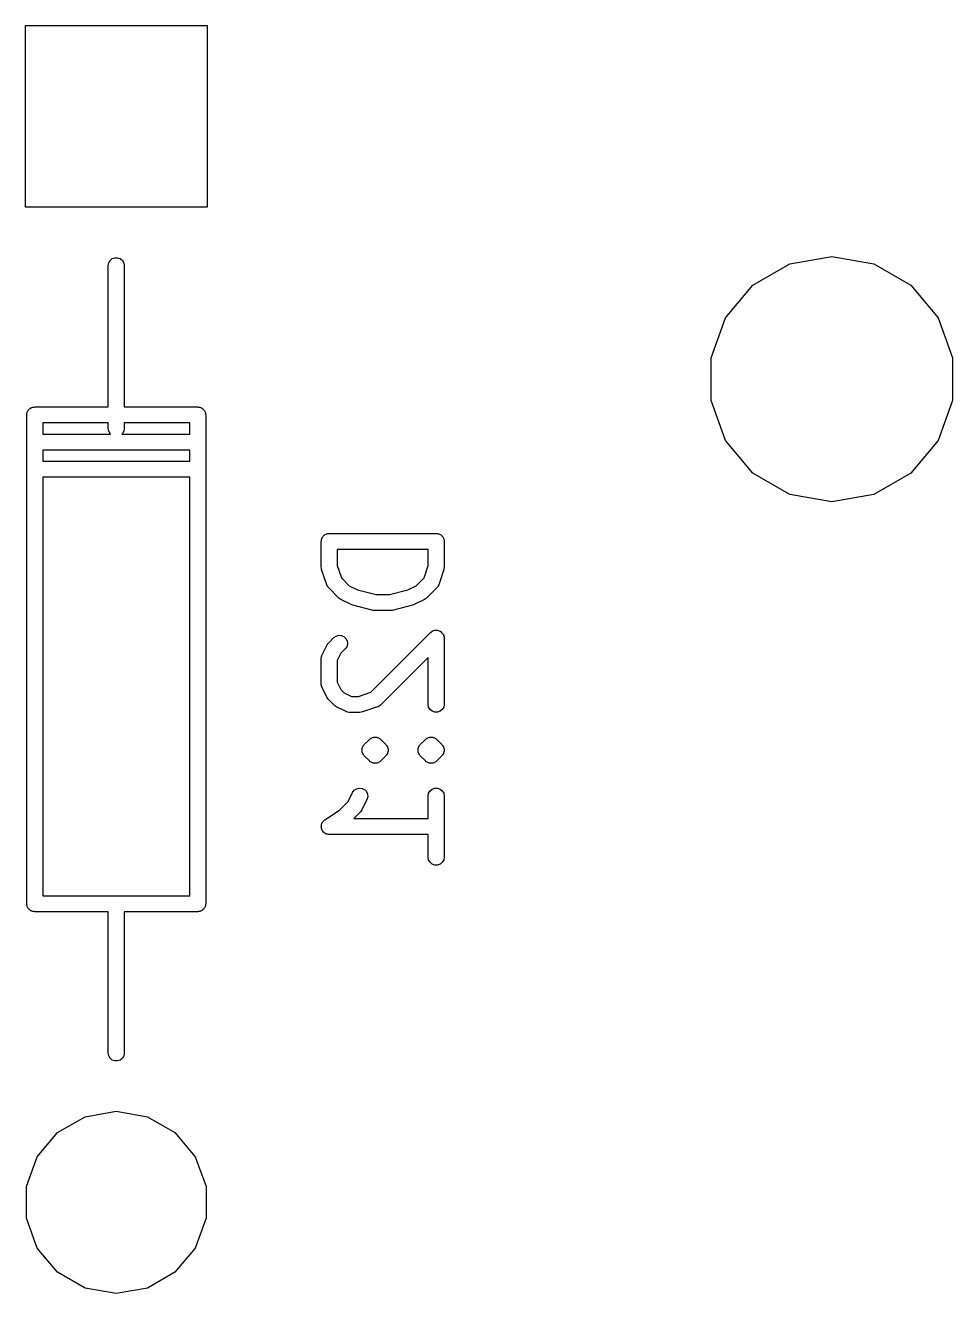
# Model space of a CAD drawing. Extents: x 17 to 273, y -105 to -8.
# Drawn here: x 48.65 to 57.32, y -66.01 to -54.15 of the extents above; entities that cross this region are included whole.
import ezdxf

# ---------------------------------------------------------------- set-up
doc = ezdxf.new("R2010")
doc.units = 0
doc.header["$MEASUREMENT"] = 0
doc.layers.add('BLACK', color=7, linetype='CONTINUOUS')

msp = doc.modelspace()

# ---------------------------------------------------------------- linework, layer by layer
at = {"layer": 'Black'}
for p, q in [((48.6478, -55.8501), (48.6478, -54.1509)), ((48.6478, -54.1509), (50.3471, -54.1509)), ((50.3471, -54.1509), (50.3471, -55.8501)), ((50.3471, -55.8501), (48.6478, -55.8501)), ((49.44, -56.3493), (49.46, -56.3326)), ((49.46, -56.3326), (49.4844, -56.3237)), ((49.4844, -56.3237), (49.5105, -56.3237)), ((49.5105, -56.3237), (49.535, -56.3326)), ((49.535, -56.3326), (49.5549, -56.3493)), ((55.7976, -56.3818), (56.19, -56.3126)), ((56.19, -56.3126), (56.5824, -56.3818)), ((49.4225, -56.3975), (49.427, -56.3719)), ((49.4225, -57.7195), (49.4225, -56.3975)), ((49.427, -56.3719), (49.44, -56.3493)), ((49.5549, -56.3493), (49.5679, -56.3719)), ((49.5679, -56.3719), (49.5725, -56.3975)), ((49.5725, -56.3975), (49.5725, -57.7195)), ((55.4525, -56.5811), (55.7976, -56.3818)), ((56.5824, -56.3818), (56.9275, -56.5811)), ((55.1964, -56.8863), (55.4525, -56.5811)), ((56.9275, -56.5811), (57.1836, -56.8863)), ((55.0601, -57.2608), (55.1964, -56.8863)), ((57.1836, -56.8863), (57.3199, -57.2608)), ((55.0601, -57.6592), (55.0601, -57.2608)), ((57.3199, -57.2608), (57.3199, -57.6592)), ((48.6638, -57.7753), (48.665, -57.7689)), ((48.665, -57.7689), (48.6683, -57.7632)), ((48.6683, -57.7632), (48.6705, -57.757)), ((48.6705, -57.757), (48.6747, -57.752)), ((48.6747, -57.752), (48.678, -57.7463)), ((48.678, -57.7463), (48.683, -57.7421)), ((48.683, -57.7421), (48.6873, -57.7371)), ((48.6873, -57.7371), (48.6929, -57.7338)), ((48.6929, -57.7338), (48.698, -57.7296)), ((48.698, -57.7296), (48.7041, -57.7273)), ((48.7041, -57.7273), (48.7098, -57.724)), ((48.7098, -57.724), (48.7163, -57.7229)), ((48.7163, -57.7229), (48.7224, -57.7207)), ((48.7224, -57.7207), (48.729, -57.7207)), ((48.729, -57.7207), (48.7355, -57.7195)), ((48.7355, -57.7195), (49.4225, -57.7195)), ((49.5725, -57.7195), (50.2595, -57.7195)), ((50.2595, -57.7195), (50.2659, -57.7207)), ((50.2659, -57.7207), (50.2725, -57.7207)), ((50.2725, -57.7207), (50.2787, -57.7229)), ((50.2787, -57.7229), (50.2851, -57.724)), ((50.2851, -57.724), (50.2908, -57.7273)), ((50.2908, -57.7273), (50.297, -57.7296)), ((50.297, -57.7296), (50.302, -57.7338)), ((50.302, -57.7338), (50.3077, -57.7371)), ((50.3077, -57.7371), (50.3119, -57.7421)), ((50.3119, -57.7421), (50.3169, -57.7463)), ((50.3169, -57.7463), (50.3202, -57.752)), ((50.3202, -57.752), (50.3244, -57.757)), ((50.3244, -57.757), (50.3267, -57.7632)), ((50.3267, -57.7632), (50.3299, -57.7689)), ((50.3299, -57.7689), (50.3311, -57.7753)), ((55.1964, -58.0337), (55.0601, -57.6592)), ((57.3199, -57.6592), (57.1836, -58.0337)), ((48.6605, -57.7945), (48.6616, -57.7881)), ((48.6605, -62.3665), (48.6605, -57.7945)), ((48.6616, -57.7815), (48.6638, -57.7753)), ((48.6616, -57.7881), (48.6616, -57.7815)), ((48.8105, -57.8695), (48.8105, -57.9735)), ((49.4225, -57.8695), (48.8105, -57.8695)), ((49.4225, -57.9215), (49.4225, -57.8695)), ((49.5725, -57.8695), (49.5725, -57.9215)), ((50.1845, -57.8695), (49.5725, -57.8695)), ((50.1845, -57.9735), (50.1845, -57.8695)), ((50.3311, -57.7753), (50.3333, -57.7815)), ((50.3333, -57.7815), (50.3333, -57.7881)), ((50.3333, -57.7881), (50.3345, -57.7945)), ((50.3345, -57.7945), (50.3345, -62.3665)), ((48.8105, -57.9735), (49.4445, -57.9735)), ((49.427, -57.9472), (49.4225, -57.9215)), ((49.44, -57.9697), (49.427, -57.9472)), ((49.4445, -57.9735), (49.44, -57.9697)), ((49.5549, -57.9697), (49.5504, -57.9735)), ((49.5504, -57.9735), (50.1845, -57.9735)), ((49.5679, -57.9472), (49.5549, -57.9697)), ((49.5725, -57.9215), (49.5679, -57.9472)), ((48.8105, -58.1235), (48.8105, -58.2275)), ((50.1845, -58.1235), (48.8105, -58.1235)), ((50.1845, -58.2275), (50.1845, -58.1235)), ((55.4525, -58.3389), (55.1964, -58.0337)), ((57.1836, -58.0337), (56.9275, -58.3389)), ((48.8105, -58.2275), (50.1845, -58.2275)), ((55.7976, -58.5382), (55.4525, -58.3389)), ((56.9275, -58.3389), (56.5824, -58.5382)), ((48.8105, -58.3775), (48.8105, -62.2915)), ((50.1845, -58.3775), (48.8105, -58.3775)), ((50.1845, -62.2915), (50.1845, -58.3775)), ((56.19, -58.6074), (55.7976, -58.5382)), ((56.5824, -58.5382), (56.19, -58.6074)), ((51.4182, -58.9589), (51.4194, -58.9525)), ((51.4194, -58.9525), (51.4226, -58.9468)), ((51.4226, -58.9468), (51.4249, -58.9406)), ((51.4249, -58.9406), (51.4291, -58.9356)), ((51.4291, -58.9356), (51.4324, -58.9299)), ((51.4324, -58.9299), (51.4374, -58.9257)), ((51.4374, -58.9257), (51.4416, -58.9207)), ((51.4416, -58.9207), (51.4473, -58.9174)), ((51.4473, -58.9174), (51.4523, -58.9132)), ((51.4523, -58.9132), (51.4585, -58.9109)), ((51.4585, -58.9109), (51.4642, -58.9077)), ((51.4642, -58.9077), (51.4706, -58.9065)), ((51.4706, -58.9065), (51.4768, -58.9043)), ((51.4768, -58.9043), (51.4834, -58.9043)), ((51.4834, -58.9043), (51.4898, -58.9031)), ((51.4898, -58.9031), (52.4898, -58.9031)), ((52.4898, -58.9031), (52.4963, -58.9043)), ((52.4963, -58.9043), (52.5029, -58.9043)), ((52.5029, -58.9043), (52.509, -58.9065)), ((52.509, -58.9065), (52.5155, -58.9077)), ((52.5155, -58.9077), (52.5212, -58.9109)), ((52.5212, -58.9109), (52.5273, -58.9132)), ((52.5273, -58.9132), (52.5324, -58.9174)), ((52.5324, -58.9174), (52.538, -58.9207)), ((52.538, -58.9207), (52.5423, -58.9257)), ((52.5423, -58.9257), (52.5473, -58.9299)), ((52.5473, -58.9299), (52.5506, -58.9356)), ((52.5506, -58.9356), (52.5548, -58.9406)), ((52.5548, -58.9406), (52.557, -58.9468)), ((52.557, -58.9468), (52.5603, -58.9525)), ((52.5603, -58.9525), (52.5615, -58.9589)), ((51.4148, -58.9781), (51.416, -58.9717)), ((51.4148, -59.2162), (51.4148, -58.9781)), ((51.416, -58.9651), (51.4182, -58.9589)), ((51.416, -58.9717), (51.416, -58.9651)), ((51.5648, -59.0531), (51.5648, -59.2041)), ((52.4148, -59.0531), (51.5648, -59.0531)), ((52.4148, -59.2041), (52.4148, -59.0531)), ((52.5615, -58.9589), (52.5637, -58.9651)), ((52.5637, -58.9651), (52.5637, -58.9717)), ((52.5637, -58.9717), (52.5648, -58.9781)), ((52.5648, -58.9781), (52.5648, -59.2162)), ((51.4169, -59.2281), (51.4148, -59.2162)), ((51.4187, -59.24), (51.4169, -59.2281)), ((51.4663, -59.3828), (51.4187, -59.24)), ((51.5648, -59.2041), (51.603, -59.3186)), ((52.3767, -59.3186), (52.4148, -59.2041)), ((52.561, -59.24), (52.5134, -59.3828)), ((52.5628, -59.2281), (52.561, -59.24)), ((52.5648, -59.2162), (52.5628, -59.2281)), ((51.4684, -59.3866), (51.4663, -59.3828)), ((51.4695, -59.3908), (51.4684, -59.3866)), ((51.4745, -59.398), (51.4695, -59.3908)), ((51.4787, -59.4057), (51.4745, -59.398)), ((51.4819, -59.4086), (51.4787, -59.4057)), ((51.4844, -59.4121), (51.4819, -59.4086)), ((51.5797, -59.5074), (51.4844, -59.4121)), ((51.603, -59.3186), (51.6771, -59.3927)), ((51.6771, -59.3927), (51.7541, -59.4312)), ((52.2256, -59.4312), (52.3026, -59.3927)), ((52.3026, -59.3927), (52.3767, -59.3186)), ((52.4953, -59.4121), (52.4, -59.5074)), ((52.4977, -59.4086), (52.4953, -59.4121)), ((52.501, -59.4057), (52.4977, -59.4086)), ((52.5052, -59.398), (52.501, -59.4057)), ((52.5102, -59.3908), (52.5052, -59.398)), ((52.5113, -59.3866), (52.5102, -59.3908)), ((52.5134, -59.3828), (52.5113, -59.3866)), ((51.5895, -59.5143), (51.5797, -59.5074)), ((51.5992, -59.5214), (51.5895, -59.5143)), ((51.6944, -59.569), (51.5992, -59.5214)), ((51.7541, -59.4312), (51.9276, -59.4746)), ((51.9276, -59.4746), (52.052, -59.4746)), ((52.052, -59.4746), (52.2256, -59.4312)), ((52.3805, -59.5214), (52.2853, -59.569)), ((52.3902, -59.5142), (52.3805, -59.5214)), ((52.4, -59.5074), (52.3902, -59.5142)), ((51.7023, -59.5714), (51.6944, -59.569)), ((51.7097, -59.5747), (51.7023, -59.5714)), ((51.9002, -59.6223), (51.7097, -59.5747)), ((51.9094, -59.623), (51.9002, -59.6223)), ((51.9184, -59.6246), (51.9094, -59.623)), ((52.0613, -59.6246), (51.9184, -59.6246)), ((52.0703, -59.623), (52.0613, -59.6246)), ((52.0795, -59.6223), (52.0703, -59.623)), ((52.2699, -59.5747), (52.0795, -59.6223)), ((52.2774, -59.5714), (52.2699, -59.5747)), ((52.2853, -59.569), (52.2774, -59.5714)), ((51.4844, -59.9251), (51.532, -59.8775)), ((51.532, -59.8775), (51.5534, -59.8625)), ((51.5534, -59.8625), (51.5785, -59.8558)), ((51.5785, -59.8558), (51.6045, -59.8581)), ((51.6045, -59.8581), (51.6281, -59.8691)), ((51.6281, -59.8691), (51.6465, -59.8875)), ((51.6465, -59.8875), (51.6575, -59.9111)), ((51.8779, -60.3888), (52.4368, -59.8299)), ((52.4368, -59.8299), (52.4448, -59.8242)), ((52.4448, -59.8242), (52.4523, -59.8179)), ((52.4523, -59.8179), (52.4554, -59.8168)), ((52.4554, -59.8168), (52.4581, -59.8149)), ((52.4581, -59.8149), (52.4676, -59.8124)), ((52.4676, -59.8124), (52.4768, -59.809)), ((52.4768, -59.809), (52.4801, -59.809)), ((52.4801, -59.809), (52.4833, -59.8082)), ((52.4833, -59.8082), (52.4931, -59.809)), ((52.4931, -59.809), (52.5029, -59.809)), ((52.5029, -59.809), (52.506, -59.8102)), ((52.506, -59.8102), (52.5093, -59.8105)), ((52.5093, -59.8105), (52.5181, -59.8146)), ((52.5181, -59.8146), (52.5273, -59.8179)), ((52.5273, -59.8179), (52.5299, -59.8201)), ((52.5299, -59.8201), (52.5329, -59.8215)), ((52.5329, -59.8215), (52.5398, -59.8284)), ((52.5398, -59.8284), (52.5473, -59.8347)), ((52.5473, -59.8347), (52.5489, -59.8375)), ((52.5489, -59.8375), (52.5513, -59.8399)), ((52.5513, -59.8399), (52.5554, -59.8488)), ((52.5554, -59.8488), (52.5603, -59.8572)), ((52.5603, -59.8572), (52.5609, -59.8605)), ((52.5609, -59.8605), (52.5623, -59.8635)), ((52.5623, -59.8635), (52.5631, -59.8733)), ((52.5631, -59.8733), (52.5648, -59.8829)), ((52.5648, -59.8829), (52.5648, -60.5019)), ((51.4228, -60.0398), (51.4704, -59.9446)), ((51.4704, -59.9446), (51.4775, -59.9349)), ((51.4775, -59.9349), (51.4844, -59.9251)), ((51.5991, -60.0226), (51.5648, -60.0911)), ((51.6381, -59.9836), (51.5991, -60.0226)), ((51.6531, -59.9622), (51.6381, -59.9836)), ((51.6598, -59.9371), (51.6531, -59.9622)), ((51.6575, -59.9111), (51.6598, -59.9371)), ((51.4148, -60.0734), (51.4156, -60.0691)), ((51.4148, -60.3115), (51.4148, -60.0734)), ((51.4153, -60.0648), (51.4178, -60.0564)), ((51.4156, -60.0691), (51.4153, -60.0648)), ((51.4178, -60.0564), (51.4194, -60.0477)), ((51.4194, -60.0477), (51.4215, -60.044)), ((51.4215, -60.044), (51.4228, -60.0398)), ((51.5648, -60.0911), (51.5648, -60.2938)), ((52.4148, -60.064), (51.9714, -60.5074)), ((52.4148, -60.5019), (52.4148, -60.064)), ((51.4156, -60.3157), (51.4148, -60.3115)), ((51.4153, -60.32), (51.4156, -60.3157)), ((51.4178, -60.3285), (51.4153, -60.32)), ((51.4194, -60.3371), (51.4178, -60.3285)), ((51.4215, -60.3409), (51.4194, -60.3371)), ((51.4228, -60.345), (51.4215, -60.3409)), ((51.4704, -60.4403), (51.4228, -60.345)), ((51.5648, -60.2938), (51.5991, -60.3623)), ((51.5991, -60.3623), (51.6295, -60.3927)), ((51.4775, -60.4499), (51.4704, -60.4403)), ((51.4844, -60.4597), (51.4775, -60.4499)), ((51.532, -60.5074), (51.4844, -60.4597)), ((51.6295, -60.3927), (51.698, -60.4269)), ((51.698, -60.4269), (51.7634, -60.4269)), ((51.7634, -60.4269), (51.8779, -60.3888)), ((51.5419, -60.5142), (51.532, -60.5074)), ((51.5515, -60.5214), (51.5419, -60.5142)), ((51.6468, -60.569), (51.5515, -60.5214)), ((51.6509, -60.5703), (51.6468, -60.569)), ((51.6547, -60.5724), (51.6509, -60.5703)), ((51.6633, -60.574), (51.6547, -60.5724)), ((51.6717, -60.5765), (51.6633, -60.574)), ((51.6761, -60.5762), (51.6717, -60.5765)), ((51.6803, -60.5769), (51.6761, -60.5762)), ((51.7756, -60.5769), (51.6803, -60.5769)), ((51.7874, -60.5749), (51.7756, -60.5769)), ((51.7993, -60.5731), (51.7874, -60.5749)), ((51.9421, -60.5255), (51.7993, -60.5731)), ((51.9459, -60.5234), (51.9421, -60.5255)), ((51.9501, -60.5223), (51.9459, -60.5234)), ((51.9573, -60.5173), (51.9501, -60.5223)), ((51.965, -60.5131), (51.9573, -60.5173)), ((51.9679, -60.5098), (51.965, -60.5131)), ((51.9714, -60.5074), (51.9679, -60.5098)), ((52.4194, -60.5276), (52.4148, -60.5019)), ((52.4324, -60.5502), (52.4194, -60.5276)), ((52.4523, -60.5669), (52.4324, -60.5502)), ((52.4768, -60.5758), (52.4523, -60.5669)), ((52.5029, -60.5758), (52.4768, -60.5758)), ((52.5273, -60.5669), (52.5029, -60.5758)), ((52.5473, -60.5502), (52.5273, -60.5669)), ((52.5603, -60.5276), (52.5473, -60.5502)), ((52.5648, -60.5019), (52.5603, -60.5276)), ((51.8178, -60.8775), (51.8654, -60.8299)), ((51.8654, -60.8299), (51.8708, -60.8261)), ((51.8708, -60.8261), (51.8754, -60.8215)), ((51.8754, -60.8215), (51.8813, -60.8187)), ((51.8813, -60.8187), (51.8867, -60.8149)), ((51.8867, -60.8149), (51.893, -60.8132)), ((51.893, -60.8132), (51.899, -60.8105)), ((51.899, -60.8105), (51.9055, -60.8099)), ((51.9055, -60.8099), (51.9119, -60.8082)), ((51.9119, -60.8082), (51.9184, -60.8088)), ((51.9184, -60.8088), (51.9249, -60.8082)), ((51.9249, -60.8082), (51.9313, -60.8099)), ((51.9313, -60.8099), (51.9378, -60.8105)), ((51.9378, -60.8105), (51.9438, -60.8132)), ((51.9438, -60.8132), (51.9501, -60.8149)), ((51.9501, -60.8149), (51.9555, -60.8187)), ((51.9555, -60.8187), (51.9614, -60.8215)), ((51.9614, -60.8215), (51.9661, -60.8261)), ((51.9661, -60.8261), (51.9714, -60.8299)), ((51.9714, -60.8299), (52.0191, -60.8775)), ((52.3416, -60.8775), (52.3892, -60.8299)), ((52.3892, -60.8299), (52.3946, -60.8261)), ((52.3946, -60.8261), (52.3992, -60.8215)), ((52.3992, -60.8215), (52.4052, -60.8187)), ((52.4052, -60.8187), (52.4105, -60.8149)), ((52.4105, -60.8149), (52.4169, -60.8132)), ((52.4169, -60.8132), (52.4228, -60.8105)), ((52.4228, -60.8105), (52.4294, -60.8099)), ((52.4294, -60.8099), (52.4357, -60.8082)), ((52.4357, -60.8082), (52.4422, -60.8088)), ((52.4422, -60.8088), (52.4488, -60.8082)), ((52.4488, -60.8082), (52.4551, -60.8099)), ((52.4551, -60.8099), (52.4616, -60.8105)), ((52.4616, -60.8105), (52.4676, -60.8132)), ((52.4676, -60.8132), (52.4739, -60.8149)), ((52.4739, -60.8149), (52.4793, -60.8187)), ((52.4793, -60.8187), (52.4852, -60.8215)), ((52.4852, -60.8215), (52.4899, -60.8261)), ((52.4899, -60.8261), (52.4953, -60.8299)), ((52.4953, -60.8299), (52.5429, -60.8775)), ((51.7961, -60.924), (51.7969, -60.9208)), ((51.7967, -60.9305), (51.7961, -60.924)), ((51.7961, -60.9371), (51.7967, -60.9305)), ((51.7969, -60.9402), (51.7961, -60.9371)), ((51.7969, -60.9175), (51.7981, -60.9144)), ((51.7969, -60.9208), (51.7969, -60.9175)), ((51.7969, -60.9435), (51.7969, -60.9402)), ((51.7981, -60.9466), (51.7969, -60.9435)), ((51.7981, -60.9144), (51.7983, -60.9111)), ((51.7983, -60.9499), (51.7981, -60.9466)), ((51.7983, -60.9111), (51.8011, -60.9052)), ((51.8011, -60.9559), (51.7983, -60.9499)), ((51.8011, -60.9052), (51.8028, -60.8988)), ((51.8028, -60.9622), (51.8011, -60.9559)), ((51.8028, -60.8988), (51.8047, -60.8961)), ((51.8047, -60.9649), (51.8028, -60.9622)), ((51.8047, -60.8961), (51.8058, -60.893)), ((51.8058, -60.968), (51.8047, -60.9649)), ((51.8058, -60.893), (51.808, -60.8905)), ((51.808, -60.9705), (51.8058, -60.968)), ((51.808, -60.8905), (51.8094, -60.8875)), ((51.8094, -60.9735), (51.808, -60.9705)), ((51.8094, -60.8875), (51.814, -60.8829)), ((51.814, -60.8829), (51.8178, -60.8775)), ((52.0191, -60.8775), (52.0228, -60.8829)), ((52.0228, -60.8829), (52.0275, -60.8875)), ((52.0275, -60.8875), (52.0289, -60.8905)), ((52.0289, -60.9705), (52.0275, -60.9735)), ((52.0289, -60.8905), (52.031, -60.893)), ((52.031, -60.968), (52.0289, -60.9705)), ((52.031, -60.893), (52.0321, -60.8961)), ((52.0321, -60.9649), (52.031, -60.968)), ((52.0321, -60.8961), (52.034, -60.8988)), ((52.034, -60.9622), (52.0321, -60.9649)), ((52.034, -60.8988), (52.0357, -60.9052)), ((52.0357, -60.9559), (52.034, -60.9622)), ((52.0357, -60.9052), (52.0385, -60.9111)), ((52.0385, -60.9499), (52.0357, -60.9559)), ((52.0385, -60.9111), (52.0388, -60.9144)), ((52.0388, -60.9466), (52.0385, -60.9499)), ((52.0388, -60.9144), (52.0399, -60.9175)), ((52.0399, -60.9435), (52.0388, -60.9466)), ((52.0399, -60.9175), (52.0399, -60.9208)), ((52.0399, -60.9208), (52.0407, -60.924)), ((52.0407, -60.9371), (52.0399, -60.9402)), ((52.0399, -60.9402), (52.0399, -60.9435)), ((52.0407, -60.924), (52.0402, -60.9305)), ((52.0402, -60.9305), (52.0407, -60.9371)), ((52.3199, -60.924), (52.3207, -60.9208)), ((52.3205, -60.9305), (52.3199, -60.924)), ((52.3199, -60.9371), (52.3205, -60.9305)), ((52.3207, -60.9402), (52.3199, -60.9371)), ((52.3207, -60.9175), (52.3219, -60.9144)), ((52.3207, -60.9208), (52.3207, -60.9175)), ((52.3207, -60.9435), (52.3207, -60.9402)), ((52.3219, -60.9466), (52.3207, -60.9435)), ((52.3219, -60.9144), (52.3222, -60.9111)), ((52.3222, -60.9499), (52.3219, -60.9466)), ((52.3222, -60.9111), (52.3249, -60.9052)), ((52.3249, -60.9559), (52.3222, -60.9499)), ((52.3249, -60.9052), (52.3266, -60.8988)), ((52.3266, -60.9622), (52.3249, -60.9559)), ((52.3266, -60.8988), (52.3285, -60.8961)), ((52.3285, -60.9649), (52.3266, -60.9622)), ((52.3285, -60.8961), (52.3297, -60.893)), ((52.3297, -60.968), (52.3285, -60.9649)), ((52.3297, -60.893), (52.3318, -60.8905)), ((52.3318, -60.9705), (52.3297, -60.968)), ((52.3318, -60.8905), (52.3332, -60.8875)), ((52.3332, -60.9735), (52.3318, -60.9705)), ((52.3332, -60.8875), (52.3378, -60.8829)), ((52.3378, -60.8829), (52.3416, -60.8775)), ((52.5429, -60.8775), (52.5466, -60.8829)), ((52.5466, -60.8829), (52.5513, -60.8875)), ((52.5513, -60.8875), (52.5527, -60.8905)), ((52.5527, -60.9705), (52.5513, -60.9735)), ((52.5527, -60.8905), (52.5548, -60.893)), ((52.5548, -60.968), (52.5527, -60.9705)), ((52.5548, -60.893), (52.5559, -60.8961)), ((52.5559, -60.9649), (52.5548, -60.968)), ((52.5559, -60.8961), (52.5578, -60.8988)), ((52.5578, -60.9622), (52.5559, -60.9649)), ((52.5578, -60.8988), (52.5595, -60.9052)), ((52.5595, -60.9559), (52.5578, -60.9622)), ((52.5595, -60.9052), (52.5623, -60.9111)), ((52.5623, -60.9499), (52.5595, -60.9559)), ((52.5623, -60.9111), (52.5626, -60.9144)), ((52.5626, -60.9466), (52.5623, -60.9499)), ((52.5626, -60.9144), (52.5637, -60.9175)), ((52.5637, -60.9435), (52.5626, -60.9466)), ((52.5637, -60.9175), (52.5637, -60.9208)), ((52.5637, -60.9208), (52.5646, -60.924)), ((52.5646, -60.9371), (52.5637, -60.9402)), ((52.5637, -60.9402), (52.5637, -60.9435)), ((52.5646, -60.924), (52.564, -60.9305)), ((52.564, -60.9305), (52.5646, -60.9371)), ((51.814, -60.9782), (51.8094, -60.9735)), ((51.8178, -60.9836), (51.814, -60.9782)), ((51.8654, -61.0312), (51.8178, -60.9836)), ((51.8708, -61.0349), (51.8654, -61.0312)), ((51.8754, -61.0396), (51.8708, -61.0349)), ((51.8813, -61.0423), (51.8754, -61.0396)), ((51.8867, -61.0461), (51.8813, -61.0423)), ((51.893, -61.0478), (51.8867, -61.0461)), ((51.899, -61.0506), (51.893, -61.0478)), ((51.9055, -61.0512), (51.899, -61.0506)), ((51.9119, -61.0529), (51.9055, -61.0512)), ((51.9184, -61.0523), (51.9119, -61.0529)), ((51.9249, -61.0529), (51.9184, -61.0523)), ((51.9313, -61.0512), (51.9249, -61.0529)), ((51.9378, -61.0506), (51.9313, -61.0512)), ((51.9438, -61.0478), (51.9378, -61.0506)), ((51.9501, -61.0461), (51.9438, -61.0478)), ((51.9555, -61.0423), (51.9501, -61.0461)), ((51.9614, -61.0396), (51.9555, -61.0423)), ((51.9661, -61.0349), (51.9614, -61.0396)), ((51.9714, -61.0312), (51.9661, -61.0349)), ((52.0191, -60.9836), (51.9714, -61.0312)), ((52.0228, -60.9782), (52.0191, -60.9836)), ((52.0275, -60.9735), (52.0228, -60.9782)), ((52.3378, -60.9782), (52.3332, -60.9735)), ((52.3416, -60.9836), (52.3378, -60.9782)), ((52.3892, -61.0312), (52.3416, -60.9836)), ((52.3946, -61.0349), (52.3892, -61.0312)), ((52.3992, -61.0396), (52.3946, -61.0349)), ((52.4052, -61.0423), (52.3992, -61.0396)), ((52.4105, -61.0461), (52.4052, -61.0423)), ((52.4169, -61.0478), (52.4105, -61.0461)), ((52.4228, -61.0506), (52.4169, -61.0478)), ((52.4294, -61.0512), (52.4228, -61.0506)), ((52.4357, -61.0529), (52.4294, -61.0512)), ((52.4422, -61.0523), (52.4357, -61.0529)), ((52.4488, -61.0529), (52.4422, -61.0523)), ((52.4551, -61.0512), (52.4488, -61.0529)), ((52.4616, -61.0506), (52.4551, -61.0512)), ((52.4676, -61.0478), (52.4616, -61.0506)), ((52.4739, -61.0461), (52.4676, -61.0478)), ((52.4793, -61.0423), (52.4739, -61.0461)), ((52.4852, -61.0396), (52.4793, -61.0423)), ((52.4899, -61.0349), (52.4852, -61.0396)), ((52.4953, -61.0312), (52.4899, -61.0349)), ((52.5429, -60.9836), (52.4953, -61.0312)), ((52.5466, -60.9782), (52.5429, -60.9836)), ((52.5513, -60.9735), (52.5466, -60.9782)), ((51.6663, -61.4099), (51.7085, -61.3255)), ((51.7085, -61.3255), (51.724, -61.3046)), ((51.724, -61.3046), (51.7457, -61.2903)), ((51.7457, -61.2903), (51.7711, -61.2842)), ((51.7711, -61.2842), (51.7969, -61.2872)), ((51.7969, -61.2872), (51.8202, -61.2989)), ((51.8202, -61.2989), (51.8381, -61.3178)), ((51.8381, -61.3178), (51.8485, -61.3417)), ((52.4194, -61.3334), (52.4324, -61.3109)), ((52.4324, -61.3109), (52.4523, -61.2941)), ((52.4523, -61.2941), (52.4768, -61.2852)), ((52.4768, -61.2852), (52.5029, -61.2852)), ((52.5029, -61.2852), (52.5273, -61.2941)), ((52.5273, -61.2941), (52.5473, -61.3109)), ((52.5473, -61.3109), (52.5603, -61.3334)), ((51.5849, -61.4913), (51.6663, -61.4099)), ((51.8426, -61.3926), (51.795, -61.4879)), ((51.8501, -61.3677), (51.8426, -61.3926)), ((51.8485, -61.3417), (51.8501, -61.3677)), ((52.4148, -61.3591), (52.4194, -61.3334)), ((52.4148, -61.5698), (52.4148, -61.3591)), ((52.5603, -61.3334), (52.5648, -61.3591)), ((52.5648, -61.3591), (52.5648, -61.9305)), ((51.4482, -61.5824), (51.5849, -61.4913)), ((51.781, -61.5074), (51.7185, -61.5698)), ((51.7879, -61.4975), (51.781, -61.5074)), ((51.795, -61.4879), (51.7879, -61.4975)), ((51.415, -61.6496), (51.416, -61.6407)), ((51.416, -61.6537), (51.415, -61.6496)), ((51.416, -61.6318), (51.4174, -61.6279)), ((51.416, -61.6407), (51.416, -61.6318)), ((51.416, -61.6578), (51.416, -61.6537)), ((51.419, -61.6662), (51.416, -61.6578)), ((51.4174, -61.6279), (51.4179, -61.6237)), ((51.4179, -61.6237), (51.4218, -61.6157)), ((51.4212, -61.6749), (51.419, -61.6662)), ((51.4235, -61.6784), (51.4212, -61.6749)), ((51.4218, -61.6157), (51.4249, -61.6073)), ((51.4249, -61.6823), (51.4235, -61.6784)), ((51.4249, -61.6073), (51.4276, -61.6041)), ((51.4306, -61.6892), (51.4249, -61.6823)), ((51.4276, -61.6041), (51.4294, -61.6004)), ((51.4294, -61.6004), (51.4359, -61.5942)), ((51.4359, -61.5942), (51.4416, -61.5874)), ((51.4416, -61.5874), (51.4452, -61.5853)), ((51.4452, -61.5853), (51.4482, -61.5824)), ((51.7185, -61.5698), (52.4148, -61.5698)), ((51.4356, -61.6966), (51.4306, -61.6892)), ((51.439, -61.6991), (51.4356, -61.6966)), ((51.4416, -61.7023), (51.439, -61.6991)), ((51.4494, -61.7067), (51.4416, -61.7023)), ((51.4566, -61.712), (51.4494, -61.7067)), ((51.4606, -61.7132), (51.4566, -61.712)), ((51.4642, -61.7153), (51.4606, -61.7132)), ((51.473, -61.7168), (51.4642, -61.7153)), ((51.4816, -61.7193), (51.473, -61.7168)), ((51.4857, -61.7191), (51.4816, -61.7193)), ((51.4898, -61.7198), (51.4857, -61.7191)), ((52.4148, -61.7198), (51.4898, -61.7198)), ((52.4148, -61.9305), (52.4148, -61.7198)), ((52.4194, -61.9562), (52.4148, -61.9305)), ((52.4324, -61.9787), (52.4194, -61.9562)), ((52.4523, -61.9955), (52.4324, -61.9787)), ((52.4768, -62.0044), (52.4523, -61.9955)), ((52.5029, -62.0044), (52.4768, -62.0044)), ((52.5273, -61.9955), (52.5029, -62.0044)), ((52.5473, -61.9787), (52.5273, -61.9955)), ((52.5603, -61.9562), (52.5473, -61.9787)), ((52.5648, -61.9305), (52.5603, -61.9562)), ((48.6616, -62.373), (48.6605, -62.3665)), ((48.6616, -62.3795), (48.6616, -62.373)), ((48.6638, -62.3857), (48.6616, -62.3795)), ((48.665, -62.3922), (48.6638, -62.3857)), ((48.6683, -62.3979), (48.665, -62.3922)), ((48.8105, -62.2915), (50.1845, -62.2915)), ((50.3299, -62.3922), (50.3267, -62.3979)), ((50.3311, -62.3857), (50.3299, -62.3922)), ((50.3333, -62.3795), (50.3311, -62.3857)), ((50.3345, -62.3665), (50.3333, -62.373)), ((50.3333, -62.373), (50.3333, -62.3795)), ((48.6705, -62.404), (48.6683, -62.3979)), ((48.6747, -62.409), (48.6705, -62.404)), ((48.678, -62.4147), (48.6747, -62.409)), ((48.683, -62.4189), (48.678, -62.4147)), ((48.6873, -62.424), (48.683, -62.4189)), ((48.6929, -62.4273), (48.6873, -62.424)), ((48.698, -62.4315), (48.6929, -62.4273)), ((48.7041, -62.4337), (48.698, -62.4315)), ((48.7098, -62.437), (48.7041, -62.4337)), ((48.7163, -62.4381), (48.7098, -62.437)), ((48.7224, -62.4404), (48.7163, -62.4381)), ((48.729, -62.4404), (48.7224, -62.4404)), ((48.7355, -62.4415), (48.729, -62.4404)), ((49.4225, -62.4415), (48.7355, -62.4415)), ((49.4225, -63.7635), (49.4225, -62.4415)), ((50.2595, -62.4415), (49.5725, -62.4415)), ((49.5725, -62.4415), (49.5725, -63.7635)), ((50.2659, -62.4404), (50.2595, -62.4415)), ((50.2725, -62.4404), (50.2659, -62.4404)), ((50.2787, -62.4381), (50.2725, -62.4404)), ((50.2851, -62.437), (50.2787, -62.4381)), ((50.2908, -62.4337), (50.2851, -62.437)), ((50.297, -62.4315), (50.2908, -62.4337)), ((50.302, -62.4273), (50.297, -62.4315)), ((50.3077, -62.424), (50.302, -62.4273)), ((50.3119, -62.4189), (50.3077, -62.424)), ((50.3169, -62.4147), (50.3119, -62.4189)), ((50.3202, -62.409), (50.3169, -62.4147)), ((50.3244, -62.404), (50.3202, -62.409)), ((50.3267, -62.3979), (50.3244, -62.404)), ((49.427, -63.7892), (49.4225, -63.7635)), ((49.44, -63.8117), (49.427, -63.7892)), ((49.46, -63.8285), (49.44, -63.8117)), ((49.5549, -63.8117), (49.535, -63.8285)), ((49.5679, -63.7892), (49.5549, -63.8117)), ((49.5725, -63.7635), (49.5679, -63.7892)), ((49.4844, -63.8374), (49.46, -63.8285)), ((49.5105, -63.8374), (49.4844, -63.8374)), ((49.535, -63.8285), (49.5105, -63.8374)), ((48.9492, -64.5072), (49.2058, -64.3591)), ((49.2058, -64.3591), (49.4975, -64.3076)), ((49.4975, -64.3076), (49.7892, -64.3591)), ((49.7892, -64.3591), (50.0457, -64.5072)), ((48.7588, -64.7341), (48.9492, -64.5072)), ((50.0457, -64.5072), (50.2361, -64.7341)), ((48.6575, -65.0124), (48.7588, -64.7341)), ((50.2361, -64.7341), (50.3374, -65.0124)), ((48.6575, -65.3086), (48.6575, -65.0124)), ((50.3374, -65.0124), (50.3374, -65.3086)), ((48.7588, -65.587), (48.6575, -65.3086)), ((50.3374, -65.3086), (50.2361, -65.587)), ((48.9492, -65.8139), (48.7588, -65.587)), ((50.2361, -65.587), (50.0457, -65.8139)), ((49.2058, -65.962), (48.9492, -65.8139)), ((50.0457, -65.8139), (49.7892, -65.962)), ((49.4975, -66.0134), (49.2058, -65.962)), ((49.7892, -65.962), (49.4975, -66.0134))]:
    msp.add_line(p, q, dxfattribs=at)

doc.saveas('drawing.dxf')
